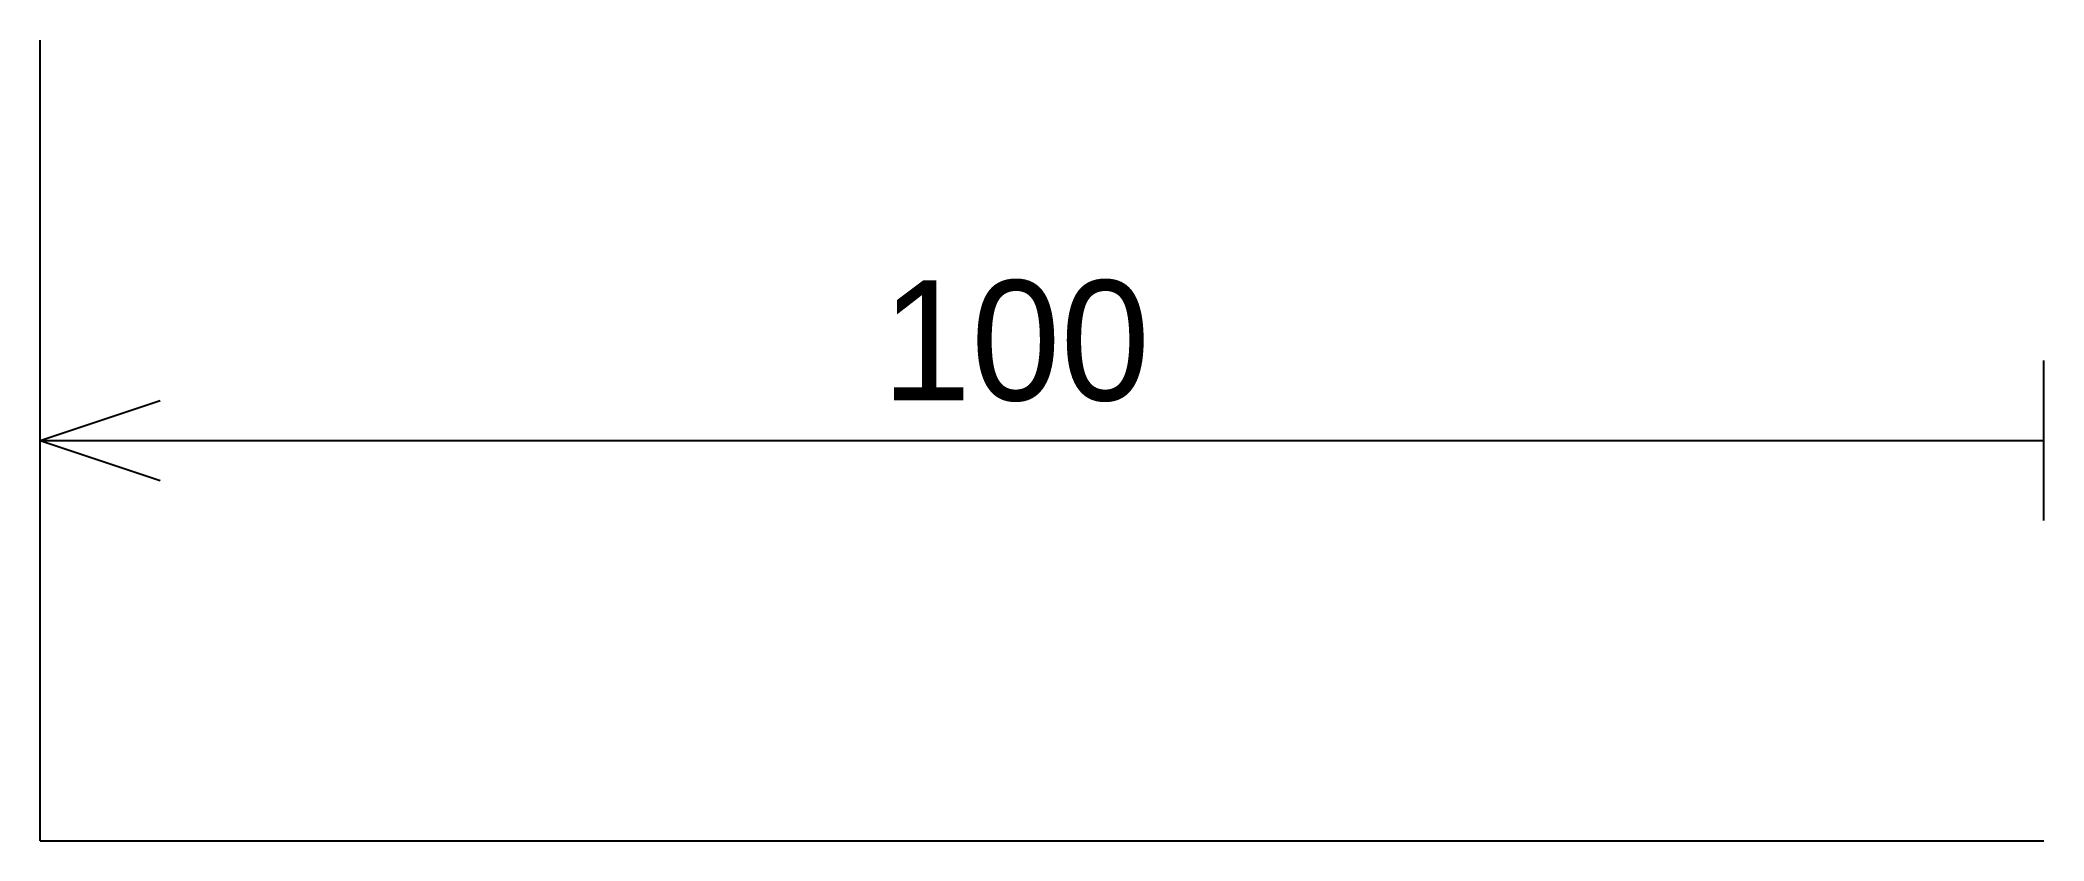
# Model space of a CAD drawing. Extents: x 0 to 100, y 0 to 40.
import ezdxf

# ---------------------------------------------------------------- set-up
doc = ezdxf.new("R2010")
doc.units = 0
doc.dimstyles.get("Standard").update_dxf_attribs({"dimtxt": 2.5, "dimasz": 2.5, "dimexe": 1.25, "dimexo": 0.625, "dimtad": 1, "dimcen": 2.5, "dimazin": 3, "dimtfac": 1, "dimtmove": 0, "dimatfit": 3})

# ---------------------------------------------------------------- blocks, each defined once
blk = doc.blocks.new('*D1')
for p, q in [((0, 16), (0, 24)), ((100, 16), (100, 24)), ((0, 20), (6, 22)), ((0, 20), (100, 20)), ((0, 20), (6, 18))]:
    blk.add_line(p, q)
blk.add_text('100', height=6).set_placement((42, 22))

msp = doc.modelspace()

# ---------------------------------------------------------------- linework, layer by layer
for q in [(0, 40), (100, 0)]:
    msp.add_line((0, 0), q)

# ---------------------------------------------------------------- dimensions: what is measured, and where the dimension line sits
dim = msp.add_linear_dim(base=(50, 20), p1=(0, 0), p2=(100, 0), text='100', dimstyle='Standard')
dim.commit()
dim.dimension.update_dxf_attribs({"geometry": '*D1', "text_midpoint": (42, 22)})

doc.saveas('drawing.dxf')
